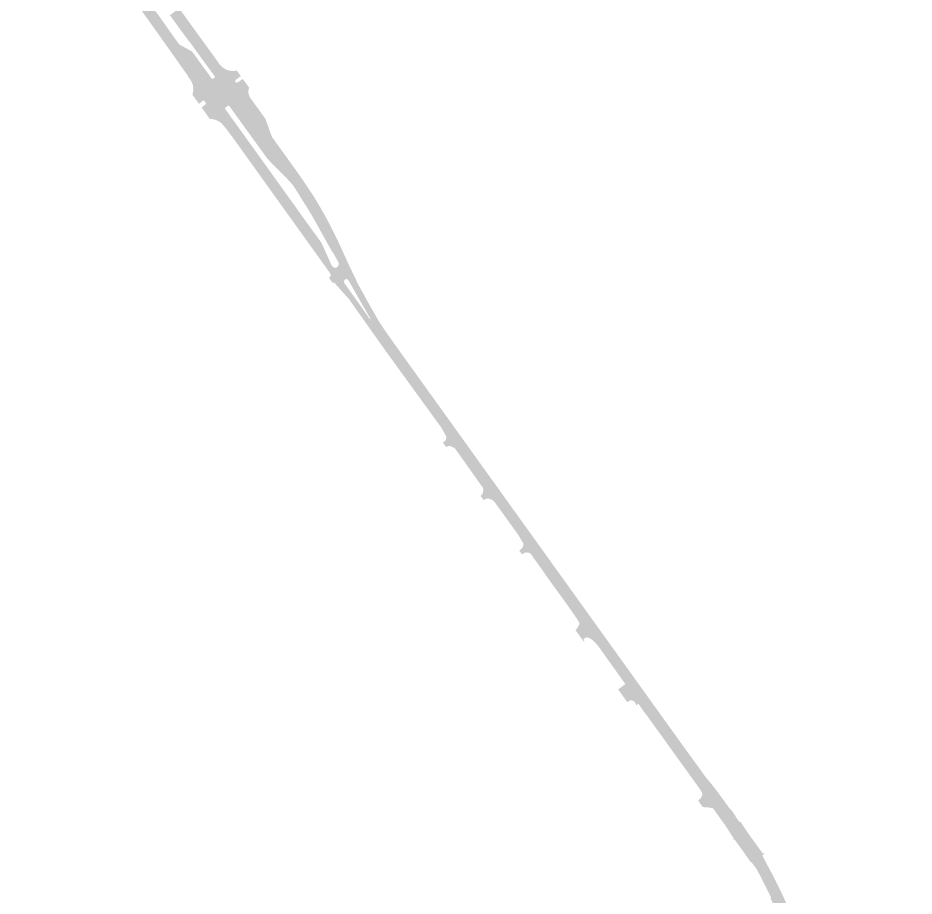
# Model space of a CAD drawing. Header units: inches. Extents: x 96913 to 101138, y 436495 to 440829.
# Drawn here: x 98560 to 99118, y 439725 to 440272 of the extents above; entities that cross this region are included whole.
import ezdxf

# ---------------------------------------------------------------- set-up
doc = ezdxf.new("R2010")
doc.units = ezdxf.units.IN
doc.header["$MEASUREMENT"] = 0

msp = doc.modelspace()

# ---------------------------------------------------------------- hatches: boundary and pattern name
for points in [[(98637.68, 440287.29), (98645.6, 440276.28), (98646.9, 440274.6), (98649.92, 440270.33), (98644.37, 440266.26), (98639.99, 440272.41), (98630.6, 440285.61), (98621.62, 440296.6), (98620.73, 440297.85), (98616.37, 440303.97), (98615.4, 440305.33), (98608.52, 440316.39), (98601.71, 440325.76), (98594.47, 440336.1), (98560.03, 440383.96), (98565.43, 440387.85), (98572.21, 440378.36), (98587.28, 440357.44), (98593.01, 440349.48), (98609.3, 440326.89), (98619.51, 440312.71), (98621.32, 440310.16), (98637.68, 440287.29)], [(98714.22, 440208.86), (98717.99, 440198.37), (98718.02, 440198.27), (98718.12, 440198.03), (98724.9, 440188.59), (98731.62, 440179.29), (98733.5, 440176.66), (98735.2, 440174.19), (98738.17, 440169.9), (98739.44, 440168.04), (98742.18, 440163.88), (98744.52, 440160.34), (98745.66, 440158.41), (98748.71, 440153.24), (98750.33, 440150.42), (98750.56, 440150), (98744.84, 440145.85), (98743.52, 440148.15), (98742.41, 440150), (98740.06, 440153.9), (98735.9, 440160.45), (98735.97, 440160.5), (98732.34, 440166.18), (98731.53, 440167.45), (98731.19, 440167.86), (98729.09, 440170.37), (98722.86, 440176.65), (98718.83, 440180.79), (98716.61, 440183.07), (98715.74, 440184.03), (98714.89, 440185), (98707.27, 440195.51), (98691.67, 440217.07), (98691.62, 440217.14), (98691.49, 440217.25), (98691.34, 440217.33), (98691.18, 440217.37), (98691.01, 440217.38), (98690.84, 440217.34), (98690.69, 440217.27), (98690.61, 440217.21), (98690.16, 440216.89), (98681.69, 440234.24), (98681.95, 440234.47), (98682.23, 440234.68), (98682.28, 440234.72), (98682.29, 440234.73), (98682.29, 440234.73), (98682.3, 440234.74), (98682.37, 440234.8), (98682.47, 440234.94), (98682.54, 440235.09), (98682.57, 440235.25), (98682.57, 440235.41), (98682.53, 440235.57), (98682.46, 440235.72), (98682.41, 440235.79), (98674.6, 440246.53), (98669.69, 440253.34), (98666.97, 440257.1), (98666.49, 440257.51), (98661.6, 440264.18), (98654.62, 440273.76), (98660.37, 440277.98), (98664.97, 440271.65), (98671.71, 440262.34), (98678.47, 440253.06), (98680.61, 440250.08), (98685.19, 440243.72), (98685.94, 440242.7), (98686.15, 440242.46), (98686.27, 440242.33), (98686.39, 440242.21), (98686.51, 440242.08), (98686.63, 440241.96), (98686.76, 440241.84), (98686.88, 440241.72), (98687.01, 440241.61), (98687.14, 440241.49), (98687.27, 440241.38), (98687.41, 440241.27), (98687.54, 440241.17), (98687.68, 440241.06), (98687.82, 440240.96), (98687.96, 440240.86), (98688.11, 440240.76), (98688.25, 440240.67), (98688.4, 440240.57), (98688.54, 440240.48), (98688.69, 440240.4), (98688.84, 440240.31), (98689, 440240.23), (98689.15, 440240.15), (98689.31, 440240.07), (98689.46, 440240), (98689.62, 440239.93), (98689.78, 440239.86), (98689.94, 440239.79), (98690.1, 440239.73), (98690.26, 440239.67), (98690.42, 440239.61), (98690.59, 440239.55), (98690.75, 440239.5), (98690.92, 440239.45), (98691.08, 440239.4), (98691.25, 440239.36), (98691.42, 440239.32), (98691.59, 440239.28), (98691.76, 440239.24), (98691.93, 440239.21), (98692.92, 440239.09), (98693.55, 440239.04), (98693.71, 440239.02), (98693.87, 440239.01), (98694.03, 440239), (98694.2, 440238.99), (98694.36, 440238.99), (98694.53, 440238.99), (98694.69, 440238.99), (98694.85, 440238.99), (98695.02, 440239), (98695.18, 440239.01), (98695.34, 440239.03), (98695.55, 440239.05), (98695.7, 440239.11), (98695.83, 440239.22), (98695.92, 440239.39), (98695.94, 440239.57), (98695.89, 440239.76), (98698.86, 440235.7), (98698.59, 440235.68), (98698.47, 440235.59), (98697.53, 440234.87), (98695.68, 440233.54), (98695.58, 440233.45), (98695.47, 440233.33), (98695.39, 440233.18), (98695.34, 440233.03), (98695.31, 440232.87), (98695.3, 440232.7), (98695.33, 440232.54), (98695.38, 440232.38), (98695.45, 440232.24), (98695.55, 440232.11), (98695.67, 440231.99), (98695.8, 440231.9), (98695.95, 440231.83), (98696.11, 440231.79), (98696.27, 440231.77), (98696.44, 440231.78), (98696.6, 440231.81), (98696.75, 440231.88), (98698.15, 440232.77), (98699.8, 440233.84), (98699.89, 440233.94), (98699.93, 440234.1), (98699.9, 440234.26), (98704.15, 440228.33), (98703.98, 440228.28), (98703.84, 440228.18), (98703.75, 440228.04), (98703.7, 440227.83), (98703.65, 440227.65), (98703.61, 440227.42), (98703.57, 440227.17), (98703.54, 440226.93), (98703.52, 440226.69), (98703.51, 440226.45), (98703.5, 440226.2), (98703.5, 440225.96), (98703.52, 440225.71), (98703.53, 440225.47), (98703.56, 440225.23), (98703.6, 440224.99), (98703.64, 440224.75), (98703.7, 440224.51), (98703.76, 440224.27), (98703.83, 440224.04), (98703.9, 440223.81), (98703.99, 440223.58), (98704.08, 440223.35), (98704.18, 440223.13), (98704.29, 440222.91), (98704.4, 440222.7), (98704.52, 440222.48), (98704.62, 440222.33), (98705.35, 440221.32), (98713.85, 440209.56), (98713.97, 440209.38), (98713.98, 440209.36), (98713.99, 440209.35), (98714.01, 440209.33), (98714.02, 440209.32), (98714.03, 440209.3), (98714.04, 440209.28), (98714.05, 440209.27), (98714.06, 440209.25), (98714.07, 440209.23), (98714.08, 440209.22), (98714.09, 440209.2), (98714.1, 440209.18), (98714.11, 440209.16), (98714.12, 440209.15), (98714.13, 440209.13), (98714.14, 440209.11), (98714.15, 440209.09), (98714.16, 440209.07), (98714.16, 440209.05), (98714.17, 440209.03), (98714.18, 440209.02), (98714.18, 440209), (98714.19, 440208.98), (98714.2, 440208.96), (98714.2, 440208.94), (98714.21, 440208.92), (98714.21, 440208.9), (98714.22, 440208.88), (98714.22, 440208.86)], [(98689.02, 440215.42), (98701.33, 440198.26), (98714, 440180.66), (98714.94, 440179.35), (98723.38, 440167.6), (98732.75, 440154.51), (98735.98, 440150), (98740.95, 440143.06), (98735.59, 440139.23), (98727.86, 440150), (98694.77, 440196.19), (98691.83, 440200.12), (98689.17, 440203.75), (98688.96, 440203.8), (98687.7, 440205.38), (98687.33, 440205.79), (98686.89, 440206.23), (98686.36, 440206.7), (98685.96, 440207.02), (98685.49, 440207.36), (98684.92, 440207.7), (98684.46, 440207.96), (98683.91, 440208.22), (98683.26, 440208.48), (98682.68, 440208.67), (98682.02, 440208.84), (98681.4, 440208.97), (98680.9, 440209.04), (98680.22, 440209.07), (98679.53, 440209.06), (98674.39, 440216.23), (98676.59, 440218.03), (98676.67, 440218.1), (98676.69, 440218.11), (98676.7, 440218.12), (98676.71, 440218.13), (98676.72, 440218.14), (98676.76, 440218.16), (98676.81, 440218.23), (98676.82, 440218.25), (98676.83, 440218.26), (98676.94, 440218.39), (98677.04, 440218.7), (98677.04, 440219.03), (98676.93, 440219.34), (98676.56, 440219.8), (98676.22, 440220.24), (98675.95, 440220.42), (98675.65, 440220.51), (98675.33, 440220.49), (98675.03, 440220.38), (98672.75, 440218.52), (98668.75, 440224.1), (98668.65, 440224.24), (98668.75, 440224.63), (98668.84, 440225.02), (98668.93, 440225.41), (98669.01, 440225.81), (98669.08, 440226.2), (98669.16, 440226.81), (98669.19, 440227.19), (98669.2, 440227.53), (98669.21, 440227.87), (98669.2, 440228.21), (98669.18, 440228.54), (98669.15, 440228.88), (98669.1, 440229.22), (98669.05, 440229.55), (98668.99, 440229.88), (98668.91, 440230.21), (98668.82, 440230.54), (98668.72, 440230.86), (98668.61, 440231.18), (98668.49, 440231.5), (98668.36, 440231.81), (98668.22, 440232.12), (98668.07, 440232.42), (98667.91, 440232.72), (98667.74, 440233.01), (98667.56, 440233.3), (98667.37, 440233.58), (98667.16, 440233.85), (98667.01, 440234.05), (98665.86, 440235.64), (98666.04, 440235.77), (98664.91, 440237.24), (98655.75, 440250.28), (98644.37, 440266.26), (98649.92, 440270.33), (98649.93, 440270.32), (98656.03, 440261.7), (98656.68, 440260.75), (98660.22, 440255.8), (98660.57, 440255.46), (98667.44, 440251.65), (98668.28, 440251.19), (98668.48, 440251.06), (98670.18, 440248.75), (98680.69, 440234.26), (98681.06, 440234.12), (98681.39, 440234.12), (98681.69, 440234.23), (98690.16, 440216.9), (98689.28, 440216.27), (98689.08, 440216.02), (98688.99, 440215.73), (98689.02, 440215.42)], [(98766.42, 440117.44), (98770.43, 440109.06), (98772.68, 440104.37), (98772.87, 440104.43), (98773.7, 440102.62), (98775.8, 440099.07), (98777.17, 440096.34), (98783.69, 440084.93), (98780.57, 440082.7), (98779.29, 440084.66), (98779.48, 440084.78), (98777.82, 440087.59), (98770.87, 440099.64), (98766.96, 440106.62), (98765.91, 440108.42), (98765.84, 440108.59), (98765.72, 440108.79), (98765.57, 440108.97), (98765.39, 440109.12), (98765.19, 440109.24), (98764.97, 440109.33), (98764.73, 440109.37), (98764.5, 440109.38), (98764.27, 440109.35), (98764.04, 440109.28), (98763.83, 440109.18), (98763.63, 440109.03), (98758.84, 440116.98), (98759.04, 440117.18), (98759.21, 440117.38), (98759.35, 440117.59), (98759.47, 440117.82), (98759.57, 440118.06), (98759.64, 440118.3), (98759.69, 440118.56), (98759.71, 440118.82), (98759.71, 440119.07), (98759.68, 440119.33), (98759.63, 440119.58), (98759.55, 440119.83), (98759.44, 440120.06), (98759.37, 440120.19), (98756.21, 440125.85), (98756, 440125.91), (98754.43, 440128.59), (98750.06, 440136.39), (98745.63, 440144.45), (98744.84, 440145.85), (98750.56, 440150), (98750.92, 440149.36), (98753.31, 440144.95), (98754.72, 440142.29), (98755.72, 440140.32), (98758.91, 440133.8), (98760.17, 440131.08), (98760.72, 440129.96), (98761.24, 440128.75), (98765.5, 440119.47), (98766.42, 440117.44)], [(98758.84, 440116.98), (98763.63, 440109.03), (98763.52, 440108.92), (98763.43, 440108.81), (98763.38, 440108.74), (98763.38, 440108.74), (98763.31, 440108.65), (98763.25, 440108.58), (98763.17, 440108.46), (98763.11, 440108.33), (98763.06, 440108.19), (98763.02, 440108.05), (98762.99, 440107.9), (98762.98, 440107.76), (98762.99, 440107.61), (98763.01, 440107.47), (98763.04, 440107.32), (98763.09, 440107.18), (98763.15, 440107.05), (98763.22, 440106.92), (98763.31, 440106.81), (98763.37, 440106.74), (98771.82, 440094.84), (98779.1, 440084.53), (98779.29, 440084.66), (98780.57, 440082.7), (98777.65, 440080.6), (98766.12, 440096.93), (98756.76, 440107.35), (98756.68, 440107.3), (98756.03, 440106.9), (98753.66, 440110.19), (98754.24, 440110.69), (98754.54, 440110.95), (98754.94, 440111.73), (98754.26, 440113.18), (98735.59, 440139.23), (98740.95, 440143.06), (98744.2, 440138.51), (98746, 440136.15), (98748.18, 440133.09), (98748.59, 440132.43), (98748.69, 440132.3), (98748.78, 440132.16), (98748.87, 440132.03), (98748.96, 440131.89), (98749.05, 440131.75), (98749.13, 440131.61), (98749.21, 440131.47), (98749.29, 440131.32), (98749.37, 440131.18), (98749.44, 440131.03), (98749.51, 440130.88), (98749.58, 440130.74), (98752.66, 440123.86), (98754.99, 440118.6), (98755.02, 440118.52), (98755.08, 440118.39), (98755.15, 440118.24), (98755.23, 440118.1), (98755.32, 440117.96), (98755.41, 440117.82), (98755.51, 440117.69), (98755.62, 440117.56), (98755.7, 440117.48), (98755.73, 440117.44), (98755.85, 440117.29), (98755.95, 440117.18), (98756.05, 440117.08), (98756.16, 440116.98), (98756.27, 440116.9), (98756.39, 440116.82), (98756.51, 440116.75), (98756.64, 440116.69), (98756.77, 440116.63), (98756.91, 440116.59), (98757.05, 440116.55), (98757.19, 440116.53), (98757.33, 440116.51), (98757.47, 440116.5), (98757.62, 440116.5), (98757.76, 440116.52), (98757.9, 440116.54), (98758.04, 440116.57), (98758.18, 440116.61), (98758.31, 440116.66), (98758.44, 440116.71), (98758.57, 440116.78), (98758.68, 440116.85), (98758.84, 440116.98)], [(98798.37, 440063.49), (98837.1, 440009.54), (98830.56, 440004.8), (98829.21, 440005.38), (98828.25, 440005.37), (98827.82, 440005.33), (98826.54, 440004.83), (98825.5, 440006.3), (98824.61, 440007.53), (98825.55, 440008.29), (98826.37, 440009.06), (98826.73, 440010.42), (98826.58, 440011.49), (98824.93, 440014.55), (98823.78, 440016.65), (98787.58, 440066.54), (98777.65, 440080.6), (98780.57, 440082.7), (98783.69, 440084.93), (98784.42, 440083.64), (98786.24, 440080.77), (98790.56, 440074.45), (98798.37, 440063.49)], [(98868.9, 439965.22), (98900.63, 439921.02), (98927.73, 439883.27), (98922.32, 439879.37), (98921.52, 439880.5), (98920.24, 439882.06), (98917.39, 439884.93), (98915.24, 439886.09), (98914.07, 439886.23), (98913.07, 439885.89), (98912.17, 439885.01), (98912.42, 439884.1), (98912.71, 439882.99), (98912.04, 439883.93), (98911.58, 439884.56), (98909, 439888.15), (98907.12, 439890.81), (98907.6, 439891.18), (98908.04, 439891.83), (98909.3, 439893.88), (98909.66, 439894.96), (98908.56, 439897.07), (98903.37, 439904.55), (98895.8, 439915.11), (98894.52, 439916.79), (98888.18, 439925.63), (98888.25, 439925.68), (98879.52, 439937.93), (98878.78, 439938.67), (98878.43, 439938.8), (98878.15, 439938.89), (98877.86, 439938.97), (98877.58, 439939.03), (98877.29, 439939.07), (98876.99, 439939.11), (98876.69, 439939.12), (98876.39, 439939.12), (98876.09, 439939.1), (98875.79, 439939.07), (98875.49, 439939.02), (98873.92, 439937.99), (98873.83, 439937.91), (98872.99, 439939.11), (98872.08, 439940.4), (98872.99, 439940.97), (98873.19, 439941.15), (98873.38, 439941.34), (98873.57, 439941.55), (98873.74, 439941.77), (98873.9, 439941.99), (98874.05, 439942.22), (98874.18, 439942.46), (98874.3, 439942.7), (98874.41, 439942.95), (98874.51, 439943.21), (98874.59, 439943.47), (98874.65, 439943.69), (98874.66, 439943.99), (98874.65, 439944.23), (98874.63, 439944.47), (98874.57, 439944.71), (98874.51, 439944.94), (98871.83, 439949.61), (98861.19, 439964.42), (98857.03, 439970.13), (98855.89, 439971.51), (98855.06, 439972.08), (98854.56, 439971.87), (98854.4, 439972.03), (98854.24, 439972.18), (98854.06, 439972.31), (98853.88, 439972.43), (98853.68, 439972.53), (98853.48, 439972.61), (98853.2, 439972.68), (98852.97, 439972.72), (98852.73, 439972.74), (98852.5, 439972.75), (98852.25, 439972.74), (98851.98, 439972.71), (98851.74, 439972.66), (98851.47, 439972.59), (98851.22, 439972.49), (98850.97, 439972.37), (98850.76, 439972.25), (98850.57, 439972.12), (98850.39, 439971.98), (98850.23, 439971.83), (98849.99, 439971.65), (98849.01, 439973.04), (98848.08, 439974.36), (98848.06, 439974.38), (98848.51, 439974.7), (98848.73, 439974.95), (98848.87, 439975.12), (98848.99, 439975.3), (98849.12, 439975.49), (98849.26, 439975.75), (98849.37, 439976.01), (98849.47, 439976.26), (98849.54, 439976.52), (98849.6, 439976.78), (98849.64, 439977.05), (98849.66, 439977.32), (98849.67, 439977.53), (98849.69, 439977.86), (98849.69, 439978.11), (98849.69, 439978.35), (98849.68, 439978.6), (98849.66, 439978.84), (98849.63, 439979.09), (98849.61, 439979.27), (98846.88, 439983.08), (98842.14, 439989.82), (98832.19, 440003.78), (98831.76, 440004.29), (98831.17, 440004.42), (98830.56, 440004.8), (98837.1, 440009.54), (98868.9, 439965.22)], [(98927.73, 439883.27), (98973.33, 439819.73), (98982.4, 439807.25), (98987.57, 439800), (98987.76, 439799.73), (98990.7, 439796.22), (98994.35, 439791.62), (99000, 439783.95), (99002.21, 439780.9), (99002.41, 439780.63), (99002.39, 439780.48), (99004.23, 439778.49), (99004.33, 439778.48), (99006.5, 439775.32), (99006.7, 439775.28), (99006.79, 439774.53), (99007.03, 439774.2), (99009.33, 439771.09), (99009.87, 439771.51), (99011.19, 439769.38), (99013.44, 439766), (99014.27, 439764.72), (99023.21, 439752.34), (99015.74, 439746.99), (99006.85, 439759.41), (99005.98, 439760.59), (99005.34, 439760.13), (99005, 439760.59), (99005.71, 439761.09), (99004.95, 439762.03), (99000.73, 439768.65), (99000, 439769.67), (98993.37, 439778.95), (98992.5, 439779.88), (98991.06, 439780.14), (98989.54, 439780.36), (98987.97, 439780.43), (98986.33, 439780.6), (98983.49, 439784.55), (98984.91, 439785.92), (98985.64, 439787.11), (98986.04, 439787.88), (98985.99, 439788.82), (98985.82, 439789.78), (98984.83, 439791.42), (98978.64, 439800), (98972.01, 439809.19), (98957.08, 439829.95), (98951.09, 439838.27), (98950.98, 439838.22), (98950.81, 439838.46), (98946.28, 439844.9), (98945.54, 439844.43), (98944.97, 439844.08), (98944.77, 439844.46), (98944.58, 439844.88), (98944.48, 439845.15), (98944.39, 439845.35), (98944.27, 439845.56), (98944.14, 439845.74), (98944, 439845.91), (98943.83, 439846.08), (98943.66, 439846.24), (98943.48, 439846.38), (98943.29, 439846.51), (98943.09, 439846.63), (98942.89, 439846.73), (98942.69, 439846.82), (98942.43, 439846.88), (98942.23, 439846.92), (98942.02, 439846.94), (98941.82, 439846.96), (98941.61, 439846.97), (98941.41, 439846.96), (98941.2, 439846.95), (98940.99, 439846.92), (98940.76, 439846.88), (98939.78, 439846.13), (98939.41, 439845.84), (98939.07, 439846.32), (98936.33, 439850.13), (98935.24, 439851.65), (98934.65, 439852.47), (98933.91, 439853.51), (98933.64, 439853.88), (98936.14, 439855.58), (98937.36, 439856.63), (98938.1, 439857.26), (98930.4, 439868), (98922.32, 439879.37), (98927.73, 439883.27)], [(99087.55, 439642.44), (99117.9, 439600.2), (99112.19, 439596.12), (99110.86, 439597.99), (99106.24, 439604.49), (99106.06, 439604.75), (99106.03, 439604.78), (99106.01, 439604.81), (99105.99, 439604.84), (99105.53, 439605.44), (99105.21, 439605.88), (99100.95, 439611.79), (99093.64, 439621.96), (99086.33, 439632.15), (99079.02, 439642.35), (99071.7, 439652.52), (99064.39, 439662.67), (99057.07, 439672.91), (99054.03, 439677.19), (99051.9, 439680.29), (99050.45, 439682.36), (99049.26, 439684.25), (99046.54, 439688.49), (99044.32, 439692.11), (99042.7, 439694.94), (99040.33, 439699.37), (99038.95, 439702.04), (99037.95, 439704.05), (99037.32, 439705.31), (99034.8, 439710.78), (99033.95, 439712.72), (99031.44, 439718.6), (99031.14, 439718.76), (99030.83, 439718.72), (99028.5, 439723.97), (99028.74, 439724.22), (99028.78, 439724.54), (99024.13, 439733.84), (99022.94, 439736.16), (99020.6, 439740.65), (99019.84, 439742.02), (99019.7, 439742.17), (99019.55, 439742.36), (99016.56, 439746.43), (99016.28, 439746.23), (99015.74, 439746.99), (99023.21, 439752.34), (99023.79, 439751.54), (99024.37, 439751.95), (99024.67, 439751.51), (99024.18, 439750.97), (99023.37, 439750.47), (99027.35, 439743.03), (99029.84, 439738.35), (99034.35, 439729.35), (99034.87, 439728.25), (99036.24, 439725.3), (99037.06, 439723.47), (99037.87, 439721.62), (99039.5, 439717.67), (99040.39, 439715.62), (99042.21, 439711.59), (99044.11, 439707.59), (99046.1, 439703.63), (99048.17, 439699.71), (99052.53, 439692.08), (99054.85, 439688.38), (99057.27, 439684.74), (99059, 439682.26), (99073.66, 439661.81), (99080.58, 439652.14), (99085.51, 439645.29), (99087.55, 439642.44)]]:
    msp.add_hatch(color=256).paths.add_polyline_path(points, flags=0)

doc.saveas('drawing.dxf')
